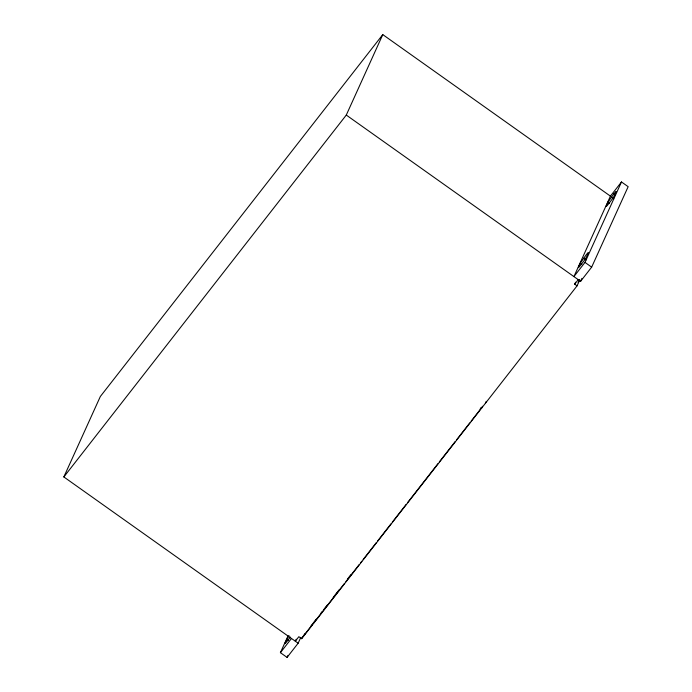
<?xml version="1.0" encoding="UTF-8"?>
<svg xmlns="http://www.w3.org/2000/svg" width="692" height="692" viewBox="0 0 692 692"><rect width="100%" height="100%" fill="white"/><g stroke="black" fill="none" stroke-linecap="round" stroke-linejoin="round"><path stroke-width="1.04" d="M287.976 635.983L280.407 652.668L287.076 657.4L298.148 643.214L63.846 476.944L100.34 396.49L382.78 34.6L610.327 196.07M63.846 476.944L346.285 115.062L382.78 34.6M289.031 635.637L284.966 643.145A5.017 0.476 -54.6 0 0 286.825 641.614L289.602 638.05A4.956 0.467 -54.6 0 0 290.346 637.072M287.076 657.4L287.967 655.436M296.211 639.244L295.328 641.207L298.849 636.692L301.677 638.699L577.067 285.848L579.732 279.957M298.148 643.214L300.821 637.332M301.677 638.699L302.568 636.735M480.845 407.709L479.764 410.096L471.148 421.134M481.554 408.219L482.445 406.256M485.377 403.324L486.268 401.36M580.19 263.297L578.477 267.077A5.017 0.476 -54.6 0 0 580.337 265.546L583.114 261.983A4.956 0.467 -54.6 0 0 586.773 256.455L588.278 253.134A5.787 0.545 -54.6 0 0 586.133 254.907L580.19 263.297L581.86 264.482M607.913 202.254L606.201 206.026A5.017 0.476 -54.6 0 0 608.06 204.495L610.846 200.931A4.956 0.467 -54.6 0 0 614.496 195.404L616.001 192.091A5.787 0.545 -54.6 0 0 613.856 193.855L607.913 202.254L609.583 203.431M577.067 285.848L574.697 284.161L575.588 282.206M621.485 181.953L610.413 196.139L573.919 276.592L584.991 262.406L621.485 181.953L628.154 186.684L591.66 267.147L580.588 281.324L346.285 115.062M578.105 282.691L579.403 279.827M580.588 281.324L581.92 278.383M347.574 578.944L350.853 574.723M327.316 605.007L323.406 610.033M333.189 597.456L339.063 589.895M280.407 652.668L291.479 638.482M574.697 284.161L578.218 279.646M320.794 613.371L322.1 611.702M311.037 625.897L316.235 619.219M305.189 633.379L302.811 636.83L312.092 624.937M313.415 623.241L344.564 583.33M345.888 581.635L359.139 564.646M360.471 562.951L361.795 561.247M363.118 559.551L376.379 542.571M377.702 540.867L390.954 523.887M392.277 522.183L406.195 504.356M407.527 502.651L438.01 463.597M439.333 461.893L455.241 441.513M456.573 439.818L469.825 422.829M613.856 193.855L615.525 195.04M611.313 197.125L613.813 198.898M583.581 258.168L586.081 259.941M584.991 262.406L591.66 267.147M286.678 639.373L288.348 640.55"/></g></svg>
